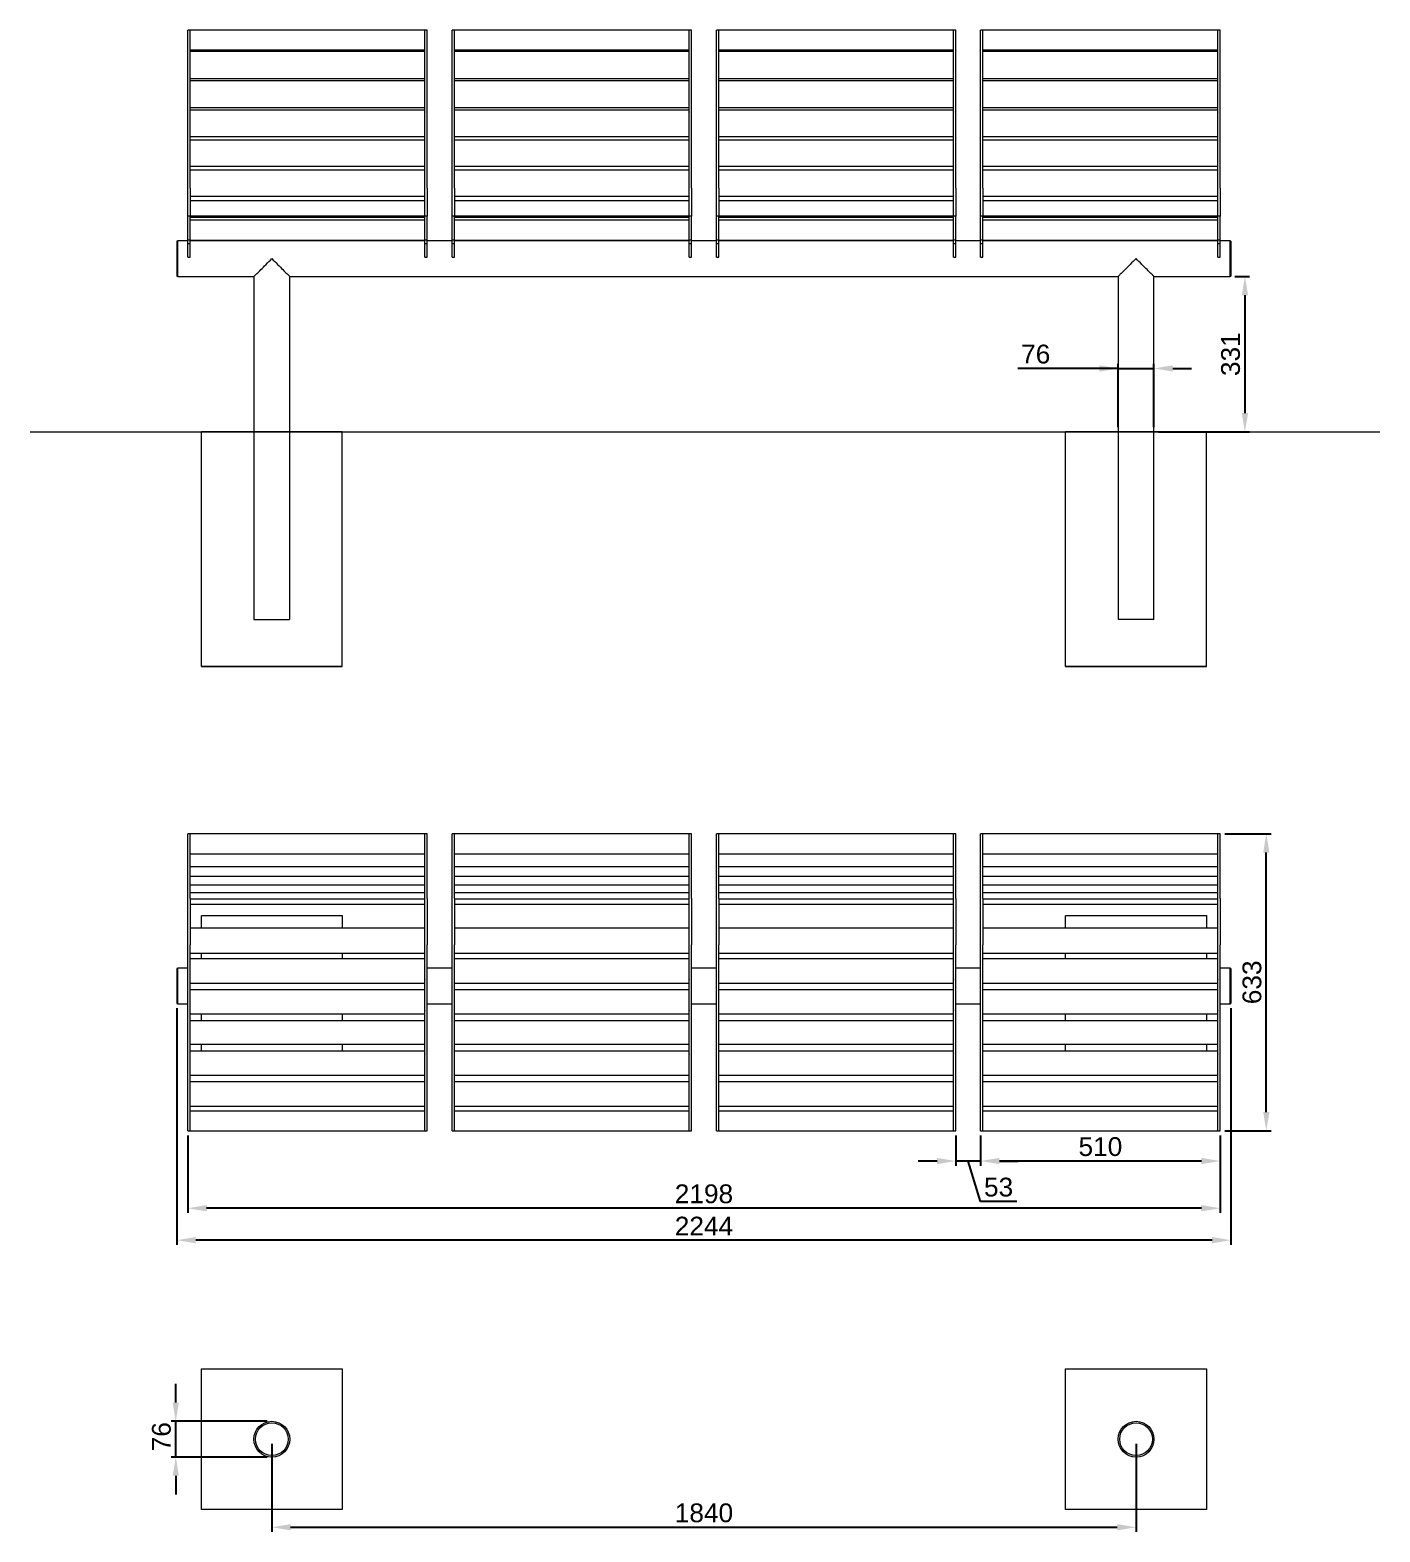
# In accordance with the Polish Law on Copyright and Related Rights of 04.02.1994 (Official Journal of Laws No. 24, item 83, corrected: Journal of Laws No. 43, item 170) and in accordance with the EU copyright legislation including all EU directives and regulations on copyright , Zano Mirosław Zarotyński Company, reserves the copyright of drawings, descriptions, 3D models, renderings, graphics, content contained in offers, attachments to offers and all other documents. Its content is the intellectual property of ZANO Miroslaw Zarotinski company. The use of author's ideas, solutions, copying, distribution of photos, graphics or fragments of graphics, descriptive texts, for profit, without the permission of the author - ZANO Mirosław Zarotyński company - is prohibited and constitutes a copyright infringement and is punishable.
# Model space of a CAD drawing. Header units: millimetres. Extents: x -366 to 4081, y 837 to 4036.
# Drawn here: x -366 to 2508, y 837 to 4036 of the extents above; entities that cross this region are included whole.
import ezdxf

# ---------------------------------------------------------------- set-up
doc = ezdxf.new("R2010")
doc.units = ezdxf.units.MM
doc.linetypes.add('HIDDEN', pattern=[1.905, 1.27, -0.635])
for name, color, linetype, lineweight in [('ZANO_R', 7, 'Continuous', 0), ('ZANO_R_przerywana', 7, 'HIDDEN', 0), ('ZANO_W', 1, 'Continuous', 0)]:
    doc.layers.add(name, color=color, linetype=linetype, lineweight=lineweight)
doc.styles.add('Arial', font='arial.ttf')
doc.styles.get("Standard").update_dxf_attribs({"font": 'ARIALUNI.TTF'})
doc.dimstyles.new('pl i ang', dxfattribs={"dimtxt": 50, "dimasz": 50, "dimexe": 1.25, "dimexo": 0.625, "dimgap": 10, "dimtad": 1, "dimtoh": 1, "dimtxsty": 'Standard', "dimcen": 2.5, "dimclrd": 1, "dimclre": 1, "dimclrt": 1, "dimadec": 0, "dimazin": 0, "dimtfac": 1, "dimtmove": 0, "dimatfit": 3, "dimfxl": 1, "dimarcsym": 1})

# ---------------------------------------------------------------- blocks, each defined once
blk = doc.blocks.new('*D421')
at = {"layer": 'ZANO_W', "color": 1, "lineweight": -2}
for p, q in [((2177.7, 2323.7), (2275.9, 2323.7)), ((2265.9, 1730.8), (2265.9, 2283.7)), ((2177.7, 1690.8), (2275.9, 1690.8))]:
    blk.add_line(p, q, dxfattribs=at)
at = {"layer": 'ZANO_W', "color": 1}
for points in [[(2272.6, 2283.7), (2259.3, 2283.7), (2265.9, 2323.7)], [(2259.3, 1730.8), (2272.6, 1730.8), (2265.9, 1690.8)]]:
    blk.add_solid(points, dxfattribs=at)
at = {"layer": 'ZANO_W', "color": 1, "insert": (2235.5, 2007.3), "char_height": 40, "attachment_point": 5, "rotation": 90, "style": 'Arial'}
blk.add_mtext('633', dxfattribs=at)
blk = doc.blocks.new('*D425')
at = {"layer": 'ZANO_W', "color": 1, "lineweight": -2}
for p, q in [((1657.7, 1680.8), (1657.7, 1616.7)), ((2167.7, 1680.8), (2167.7, 1616.7)), ((2127.7, 1626.7), (1697.7, 1626.7))]:
    blk.add_line(p, q, dxfattribs=at)
at = {"layer": 'ZANO_W', "color": 1}
for points in [[(1697.7, 1633.4), (1697.7, 1620.1), (1657.7, 1626.7)], [(2127.7, 1620.1), (2127.7, 1633.4), (2167.7, 1626.7)]]:
    blk.add_solid(points, dxfattribs=at)
at = {"layer": 'ZANO_W', "color": 1, "insert": (1912.7, 1657.2), "char_height": 40, "attachment_point": 5, "style": 'Arial'}
blk.add_mtext('510', dxfattribs=at)
blk = doc.blocks.new('*D426')
at = {"layer": 'ZANO_W', "color": 1, "lineweight": -2}
for p, q in [((1605, 1680.8), (1605, 1616.7)), ((1657.7, 1680.8), (1657.7, 1616.7)), ((1565, 1626.7), (1525, 1626.7)), ((1657.7, 1626.7), (1605, 1626.7)), ((1657.2, 1540.4), (1631.3, 1626.7)), ((1697.7, 1626.7), (1737.7, 1626.7)), ((1734.5, 1540.4), (1657.2, 1540.4))]:
    blk.add_line(p, q, dxfattribs=at)
at = {"layer": 'ZANO_W', "color": 1}
for points in [[(1565, 1620.1), (1565, 1633.4), (1605, 1626.7)], [(1697.7, 1633.4), (1697.7, 1620.1), (1657.7, 1626.7)]]:
    blk.add_solid(points, dxfattribs=at)
at = {"layer": 'ZANO_W', "color": 1, "insert": (1695.9, 1570.9), "char_height": 40, "attachment_point": 5, "style": 'Arial'}
blk.add_mtext('53', dxfattribs=at)
blk = doc.blocks.new('*D427')
at = {"layer": 'ZANO_W', "color": 1, "lineweight": -2}
for p, q in [((-30.4, 1680.8), (-30.4, 1516.2)), ((2167.7, 1680.8), (2167.7, 1516.2)), ((2127.7, 1526.2), (9.6, 1526.2))]:
    blk.add_line(p, q, dxfattribs=at)
at = {"layer": 'ZANO_W', "color": 1}
for points in [[(9.6, 1532.9), (9.6, 1519.5), (-30.4, 1526.2)], [(2127.7, 1519.5), (2127.7, 1532.9), (2167.7, 1526.2)]]:
    blk.add_solid(points, dxfattribs=at)
at = {"layer": 'ZANO_W', "color": 1, "insert": (1068.6, 1556.6), "char_height": 40, "attachment_point": 5, "style": 'Arial'}
blk.add_mtext('2198', dxfattribs=at)
blk = doc.blocks.new('*D428')
at = {"layer": 'ZANO_W', "color": 1, "lineweight": -2}
for p, q in [((-53.4, 1952.1), (-53.4, 1448.1)), ((2190.6, 1952.1), (2190.6, 1448.1)), ((2150.6, 1458.1), (-13.4, 1458.1))]:
    blk.add_line(p, q, dxfattribs=at)
at = {"layer": 'ZANO_W', "color": 1}
for points in [[(-13.4, 1464.7), (-13.4, 1451.4), (-53.4, 1458.1)], [(2150.6, 1451.4), (2150.6, 1464.7), (2190.6, 1458.1)]]:
    blk.add_solid(points, dxfattribs=at)
at = {"layer": 'ZANO_W', "color": 1, "insert": (1068.6, 1488.1), "char_height": 40, "attachment_point": 5, "style": 'Arial'}
blk.add_mtext('2244', dxfattribs=at)
blk = doc.blocks.new('*D429')
at = {"layer": 'ZANO_W', "color": 1, "lineweight": -2}
for p, q in [((-55.9, 1112.3), (-55.9, 1152.3)), ((138.6, 1072.3), (-65.9, 1072.3)), ((-55.9, 996.2), (-55.9, 1072.3)), ((138.6, 996.2), (-65.9, 996.2)), ((-55.9, 956.2), (-55.9, 916.2))]:
    blk.add_line(p, q, dxfattribs=at)
at = {"layer": 'ZANO_W', "color": 1}
for points in [[(-62.6, 1112.3), (-49.3, 1112.3), (-55.9, 1072.3)], [(-49.3, 956.2), (-62.6, 956.2), (-55.9, 996.2)]]:
    blk.add_solid(points, dxfattribs=at)
at = {"layer": 'ZANO_W', "color": 1, "insert": (-86.4, 1039.5), "char_height": 40, "attachment_point": 5, "rotation": 90, "style": 'Arial'}
blk.add_mtext('76', dxfattribs=at)
blk = doc.blocks.new('*D430')
at = {"layer": 'ZANO_W', "color": 1, "lineweight": -2}
for p, q in [((148.6, 1024.2), (148.6, 836.6)), ((1988.6, 1024.2), (1988.6, 836.6)), ((188.6, 846.6), (1948.6, 846.6))]:
    blk.add_line(p, q, dxfattribs=at)
at = {"layer": 'ZANO_W', "color": 1}
for points in [[(188.6, 853.3), (188.6, 840), (148.6, 846.6)], [(1948.6, 840), (1948.6, 853.3), (1988.6, 846.6)]]:
    blk.add_solid(points, dxfattribs=at)
at = {"layer": 'ZANO_W', "color": 1, "insert": (1068.6, 877.1), "char_height": 40, "attachment_point": 5, "style": 'Arial'}
blk.add_mtext('1840', dxfattribs=at)
blk = doc.blocks.new('*D431')
at = {"layer": 'ZANO_W', "color": 1, "lineweight": -2}
for p, q in [((2198.6, 3510.8), (2230.4, 3510.8)), ((2220.4, 3470.8), (2220.4, 3219.9)), ((2036.6, 3179.9), (2230.4, 3179.9))]:
    blk.add_line(p, q, dxfattribs=at)
at = {"layer": 'ZANO_W', "color": 1}
for points in [[(2227.1, 3470.8), (2213.7, 3470.8), (2220.4, 3510.8)], [(2213.7, 3219.9), (2227.1, 3219.9), (2220.4, 3179.9)]]:
    blk.add_solid(points, dxfattribs=at)
at = {"layer": 'ZANO_W', "color": 1, "insert": (2190, 3345.3), "char_height": 40, "attachment_point": 5, "rotation": 90, "style": 'Arial'}
blk.add_mtext('331', dxfattribs=at)
blk = doc.blocks.new('*D432')
at = {"layer": 'ZANO_W', "color": 1, "lineweight": -2}
for p, q in [((1950.5, 3314.9), (1736.6, 3314.9)), ((1950.5, 3189.9), (1950.5, 3324.9)), ((1950.5, 3314.9), (2026.6, 3314.9)), ((2026.6, 3189.9), (2026.6, 3324.9)), ((2066.6, 3314.9), (2106.6, 3314.9))]:
    blk.add_line(p, q, dxfattribs=at)
at = {"layer": 'ZANO_W', "color": 1}
for points in [[(1910.5, 3308.2), (1910.5, 3321.5), (1950.5, 3314.9)], [(2066.6, 3321.5), (2066.6, 3308.2), (2026.6, 3314.9)]]:
    blk.add_solid(points, dxfattribs=at)
at = {"layer": 'ZANO_W', "color": 1, "insert": (1775, 3345.3), "char_height": 40, "attachment_point": 5, "style": 'Arial'}
blk.add_mtext('76', dxfattribs=at)

msp = doc.modelspace()

# ---------------------------------------------------------------- linework, layer by layer
at = {"layer": 'ZANO_R'}
for p, q in [((-25.4, 4035.7), (-30.4, 4035.7)), ((-30.4, 4022.4), (-30.4, 4035.7)), ((-25.4, 4022.4), (-25.4, 4035.7)), ((474.6, 4035.6), (-25.4, 4035.6)), ((479.6, 4035.7), (474.6, 4035.7)), ((474.6, 4022.4), (474.6, 4035.7)), ((479.6, 4022.4), (479.6, 4035.7)), ((537.3, 4035.7), (532.3, 4035.7)), ((532.3, 4022.4), (532.3, 4035.7)), ((537.3, 4022.4), (537.3, 4035.7)), ((1037.3, 4035.6), (537.3, 4035.6)), ((1042.3, 4035.7), (1037.3, 4035.7)), ((1037.3, 4022.4), (1037.3, 4035.7)), ((1042.3, 4022.4), (1042.3, 4035.7)), ((1100, 4035.7), (1095, 4035.7)), ((1095, 4022.4), (1095, 4035.7)), ((1100, 4022.4), (1100, 4035.7)), ((1600, 4035.6), (1100, 4035.6)), ((1605, 4035.7), (1600, 4035.7)), ((1600, 4022.4), (1600, 4035.7)), ((1605, 4022.4), (1605, 4035.7)), ((1662.7, 4035.7), (1657.7, 4035.7)), ((1657.7, 4022.4), (1657.7, 4035.7)), ((1662.7, 4022.4), (1662.7, 4035.7)), ((2162.7, 4035.6), (1662.7, 4035.6)), ((2167.7, 4035.7), (2162.7, 4035.7)), ((2162.7, 4022.4), (2162.7, 4035.7)), ((2167.7, 4022.4), (2167.7, 4035.7)), ((-30.4, 3699.1), (-30.4, 4022.4)), ((-25.4, 3699.1), (-25.4, 4022.4)), ((474.6, 3699.1), (474.6, 4022.4)), ((479.6, 3699.1), (479.6, 4022.4)), ((532.3, 3699.1), (532.3, 4022.4)), ((537.3, 3699.1), (537.3, 4022.4)), ((1037.3, 3699.1), (1037.3, 4022.4)), ((1042.3, 3699.1), (1042.3, 4022.4)), ((1095, 3699.1), (1095, 4022.4)), ((1100, 3699.1), (1100, 4022.4)), ((1600, 3699.1), (1600, 4022.4)), ((1605, 3699.1), (1605, 4022.4)), ((1657.7, 3699.1), (1657.7, 4022.4)), ((1662.7, 3699.1), (1662.7, 4022.4)), ((2162.7, 3699.1), (2162.7, 4022.4)), ((2167.7, 3699.1), (2167.7, 4022.4)), ((-25.4, 3993.2), (474.6, 3993.2)), ((474.6, 3989.7), (-25.4, 3989.7)), ((-25.4, 3986.4), (-25.4, 3986.5)), ((474.6, 3986.5), (474.6, 3986.4)), ((537.3, 3993.2), (1037.3, 3993.2)), ((1037.3, 3989.7), (537.3, 3989.7)), ((537.3, 3986.4), (537.3, 3986.5)), ((1037.3, 3986.5), (1037.3, 3986.4)), ((1100, 3993.2), (1600, 3993.2)), ((1600, 3989.7), (1100, 3989.7)), ((1100, 3986.4), (1100, 3986.5)), ((1600, 3986.5), (1600, 3986.4)), ((1662.7, 3993.2), (2162.7, 3993.2)), ((2162.7, 3989.7), (1662.7, 3989.7)), ((1662.7, 3986.4), (1662.7, 3986.5)), ((2162.7, 3986.5), (2162.7, 3986.4)), ((-25.4, 3948.8), (-25.4, 3948.9)), ((474.6, 3948.9), (474.6, 3948.8)), ((537.3, 3948.8), (537.3, 3948.9)), ((1037.3, 3948.9), (1037.3, 3948.8)), ((1100, 3948.8), (1100, 3948.9)), ((1600, 3948.9), (1600, 3948.8)), ((1662.7, 3948.8), (1662.7, 3948.9)), ((2162.7, 3948.9), (2162.7, 3948.8)), ((-25.4, 3932.5), (474.6, 3932.5)), ((474.6, 3927.6), (-25.4, 3927.6)), ((-25.4, 3924.2), (-25.4, 3924.3)), ((474.6, 3924.3), (474.6, 3924.2)), ((537.3, 3932.5), (1037.3, 3932.5)), ((1037.3, 3927.6), (537.3, 3927.6)), ((537.3, 3924.2), (537.3, 3924.3)), ((1037.3, 3924.3), (1037.3, 3924.2)), ((1100, 3932.5), (1600, 3932.5)), ((1600, 3927.6), (1100, 3927.6)), ((1100, 3924.2), (1100, 3924.3)), ((1600, 3924.3), (1600, 3924.2)), ((1662.7, 3932.5), (2162.7, 3932.5)), ((2162.7, 3927.6), (1662.7, 3927.6)), ((1662.7, 3924.2), (1662.7, 3924.3)), ((2162.7, 3924.3), (2162.7, 3924.2)), ((-25.4, 3886), (-25.4, 3886.2)), ((-25.4, 3870.9), (474.6, 3870.9)), ((474.6, 3886.2), (474.6, 3886)), ((537.3, 3886), (537.3, 3886.2)), ((537.3, 3870.9), (1037.3, 3870.9)), ((1037.3, 3886.2), (1037.3, 3886)), ((1100, 3886), (1100, 3886.2)), ((1100, 3870.9), (1600, 3870.9)), ((1600, 3886.2), (1600, 3886)), ((1662.7, 3886), (1662.7, 3886.2)), ((1662.7, 3870.9), (2162.7, 3870.9)), ((2162.7, 3886.2), (2162.7, 3886)), ((474.6, 3864.7), (-25.4, 3864.7)), ((-25.4, 3861.1), (-25.4, 3861.2)), ((474.6, 3861.2), (474.6, 3861.1)), ((1037.3, 3864.7), (537.3, 3864.7)), ((537.3, 3861.1), (537.3, 3861.2)), ((1037.3, 3861.2), (1037.3, 3861.1)), ((1600, 3864.7), (1100, 3864.7)), ((1100, 3861.1), (1100, 3861.2)), ((1600, 3861.2), (1600, 3861.1)), ((2162.7, 3864.7), (1662.7, 3864.7)), ((1662.7, 3861.1), (1662.7, 3861.2)), ((2162.7, 3861.2), (2162.7, 3861.1)), ((-25.4, 3822.5), (-25.4, 3822.6)), ((-25.4, 3808.6), (474.6, 3808.6)), ((474.6, 3822.6), (474.6, 3822.5)), ((537.3, 3822.5), (537.3, 3822.6)), ((537.3, 3808.6), (1037.3, 3808.6)), ((1037.3, 3822.6), (1037.3, 3822.5)), ((1100, 3822.5), (1100, 3822.6)), ((1100, 3808.6), (1600, 3808.6)), ((1600, 3822.6), (1600, 3822.5)), ((1662.7, 3822.5), (1662.7, 3822.6)), ((1662.7, 3808.6), (2162.7, 3808.6)), ((2162.7, 3822.6), (2162.7, 3822.5)), ((474.6, 3801.1), (-25.4, 3801.1)), ((-25.4, 3797.3), (-25.4, 3797.4)), ((474.6, 3797.4), (474.6, 3797.3)), ((1037.3, 3801.1), (537.3, 3801.1)), ((537.3, 3797.3), (537.3, 3797.4)), ((1037.3, 3797.4), (1037.3, 3797.3)), ((1600, 3801.1), (1100, 3801.1)), ((1100, 3797.3), (1100, 3797.4)), ((1600, 3797.4), (1600, 3797.3)), ((2162.7, 3801.1), (1662.7, 3801.1)), ((1662.7, 3797.3), (1662.7, 3797.4)), ((2162.7, 3797.4), (2162.7, 3797.3)), ((-25.4, 3758.3), (-25.4, 3758.5)), ((-25.4, 3745.6), (474.6, 3745.6)), ((474.6, 3758.5), (474.6, 3758.3)), ((537.3, 3758.3), (537.3, 3758.5)), ((537.3, 3745.6), (1037.3, 3745.6)), ((1037.3, 3758.5), (1037.3, 3758.3)), ((1100, 3758.3), (1100, 3758.5)), ((1100, 3745.6), (1600, 3745.6)), ((1600, 3758.5), (1600, 3758.3)), ((1662.7, 3758.3), (1662.7, 3758.5)), ((1662.7, 3745.6), (2162.7, 3745.6)), ((2162.7, 3758.5), (2162.7, 3758.3)), ((474.6, 3736.9), (-25.4, 3736.9)), ((-25.4, 3732.9), (-25.4, 3733)), ((474.6, 3733), (474.6, 3732.9)), ((1037.3, 3736.9), (537.3, 3736.9)), ((537.3, 3732.9), (537.3, 3733)), ((1037.3, 3733), (1037.3, 3732.9)), ((1600, 3736.9), (1100, 3736.9)), ((1100, 3732.9), (1100, 3733)), ((1600, 3733), (1600, 3732.9)), ((2162.7, 3736.9), (1662.7, 3736.9)), ((1662.7, 3732.9), (1662.7, 3733)), ((2162.7, 3733), (2162.7, 3732.9)), ((-30.4, 3639.1), (-30.4, 3699.1)), ((-25.4, 3699.1), (-25.4, 3639.1)), ((-25.4, 3682.1), (474.6, 3682.1)), ((474.6, 3639.1), (474.6, 3699.1)), ((479.6, 3699.1), (479.6, 3639.1)), ((532.3, 3639.1), (532.3, 3699.1)), ((537.3, 3699.1), (537.3, 3639.1)), ((537.3, 3682.1), (1037.3, 3682.1)), ((1037.3, 3639.1), (1037.3, 3699.1)), ((1042.3, 3699.1), (1042.3, 3639.1)), ((1095, 3639.1), (1095, 3699.1)), ((1100, 3699.1), (1100, 3639.1)), ((1100, 3682.1), (1600, 3682.1)), ((1600, 3639.1), (1600, 3699.1)), ((1605, 3699.1), (1605, 3639.1)), ((1657.7, 3639.1), (1657.7, 3699.1)), ((1662.7, 3699.1), (1662.7, 3639.1)), ((1662.7, 3682.1), (2162.7, 3682.1)), ((2162.7, 3639.1), (2162.7, 3699.1)), ((2167.7, 3699.1), (2167.7, 3639.1)), ((474.6, 3672.1), (-25.4, 3672.1)), ((1037.3, 3672.1), (537.3, 3672.1)), ((1600, 3672.1), (1100, 3672.1)), ((2162.7, 3672.1), (1662.7, 3672.1)), ((-25.4, 3639.1), (-30.4, 3639.1)), ((-30.4, 3630.4), (-30.4, 3639.1)), ((-30.4, 3588.6), (-30.4, 3630.4)), ((-25.4, 3639.1), (474.6, 3639.1)), ((-25.4, 3639.1), (-25.4, 3639.1)), ((-25.4, 3630.4), (-25.4, 3639.1)), ((474.6, 3638.9), (-25.4, 3638.9)), ((-25.4, 3638.9), (-25.4, 3638.9)), ((-25.4, 3637.7), (-25.4, 3637.7)), ((474.6, 3636.5), (-25.4, 3636.5)), ((-25.4, 3636.5), (-25.4, 3636.5)), ((-25.4, 3633.9), (-25.4, 3633.9)), ((474.6, 3630.5), (-25.4, 3630.5)), ((-25.4, 3604.7), (-25.4, 3630.4)), ((-25.4, 3588.6), (-25.4, 3630.4)), ((479.6, 3639.1), (474.6, 3639.1)), ((474.6, 3639.1), (474.6, 3639.1)), ((474.6, 3630.4), (474.6, 3639.1)), ((474.6, 3638.9), (474.6, 3638.9)), ((474.6, 3637.7), (474.6, 3637.7)), ((474.6, 3636.5), (474.6, 3636.5)), ((474.6, 3633.9), (474.6, 3633.9)), ((474.6, 3604.7), (474.6, 3630.4)), ((474.6, 3588.6), (474.6, 3630.4)), ((479.6, 3630.4), (479.6, 3639.1)), ((479.6, 3588.6), (479.6, 3630.4)), ((537.3, 3639.1), (532.3, 3639.1)), ((532.3, 3630.4), (532.3, 3639.1)), ((532.3, 3588.6), (532.3, 3630.4)), ((537.3, 3639.1), (1037.3, 3639.1)), ((537.3, 3639.1), (537.3, 3639.1)), ((537.3, 3630.4), (537.3, 3639.1)), ((1037.3, 3638.9), (537.3, 3638.9)), ((537.3, 3638.9), (537.3, 3638.9)), ((537.3, 3637.7), (537.3, 3637.7)), ((1037.3, 3636.5), (537.3, 3636.5)), ((537.3, 3636.5), (537.3, 3636.5)), ((537.3, 3633.9), (537.3, 3633.9)), ((1037.3, 3630.5), (537.3, 3630.5)), ((537.3, 3604.7), (537.3, 3630.4)), ((537.3, 3588.6), (537.3, 3630.4)), ((1042.3, 3639.1), (1037.3, 3639.1)), ((1037.3, 3639.1), (1037.3, 3639.1)), ((1037.3, 3630.4), (1037.3, 3639.1)), ((1037.3, 3638.9), (1037.3, 3638.9)), ((1037.3, 3637.7), (1037.3, 3637.7)), ((1037.3, 3636.5), (1037.3, 3636.5)), ((1037.3, 3633.9), (1037.3, 3633.9)), ((1037.3, 3604.7), (1037.3, 3630.4)), ((1037.3, 3588.6), (1037.3, 3630.4)), ((1042.3, 3630.4), (1042.3, 3639.1)), ((1042.3, 3588.6), (1042.3, 3630.4)), ((1100, 3639.1), (1095, 3639.1)), ((1095, 3630.4), (1095, 3639.1)), ((1095, 3588.6), (1095, 3630.4)), ((1100, 3639.1), (1600, 3639.1)), ((1100, 3639.1), (1100, 3639.1)), ((1100, 3630.4), (1100, 3639.1)), ((1600, 3638.9), (1100, 3638.9)), ((1100, 3638.9), (1100, 3638.9)), ((1100, 3637.7), (1100, 3637.7)), ((1600, 3636.5), (1100, 3636.5)), ((1100, 3636.5), (1100, 3636.5)), ((1100, 3633.9), (1100, 3633.9)), ((1600, 3630.5), (1100, 3630.5)), ((1100, 3604.7), (1100, 3630.4)), ((1100, 3588.6), (1100, 3630.4)), ((1605, 3639.1), (1600, 3639.1)), ((1600, 3639.1), (1600, 3639.1)), ((1600, 3630.4), (1600, 3639.1)), ((1600, 3638.9), (1600, 3638.9)), ((1600, 3637.7), (1600, 3637.7)), ((1600, 3636.5), (1600, 3636.5)), ((1600, 3633.9), (1600, 3633.9)), ((1600, 3604.7), (1600, 3630.4)), ((1600, 3588.6), (1600, 3630.4)), ((1605, 3630.4), (1605, 3639.1)), ((1605, 3588.6), (1605, 3630.4)), ((1662.7, 3639.1), (1657.7, 3639.1)), ((1657.7, 3630.4), (1657.7, 3639.1)), ((1657.7, 3588.6), (1657.7, 3630.4)), ((1662.7, 3639.1), (2162.7, 3639.1)), ((1662.7, 3639.1), (1662.7, 3639.1)), ((1662.7, 3630.4), (1662.7, 3639.1)), ((2162.7, 3638.9), (1662.7, 3638.9)), ((1662.7, 3638.9), (1662.7, 3638.9)), ((1662.7, 3637.7), (1662.7, 3637.7)), ((2162.7, 3636.5), (1662.7, 3636.5)), ((1662.7, 3636.5), (1662.7, 3636.5)), ((1662.7, 3633.9), (1662.7, 3633.9)), ((2162.7, 3630.5), (1662.7, 3630.5)), ((1662.7, 3604.7), (1662.7, 3630.4)), ((1662.7, 3588.6), (1662.7, 3630.4)), ((2167.7, 3639.1), (2162.7, 3639.1)), ((2162.7, 3639.1), (2162.7, 3639.1)), ((2162.7, 3636.5), (2162.7, 3639.1)), ((2162.7, 3638.9), (2162.7, 3638.9)), ((2162.7, 3637.7), (2162.7, 3637.7)), ((2162.7, 3636.5), (2162.7, 3636.5)), ((2162.7, 3630.4), (2162.7, 3636.5)), ((2162.7, 3633.9), (2162.7, 3633.9)), ((2162.7, 3604.7), (2162.7, 3630.4)), ((2162.7, 3588.6), (2162.7, 3630.4)), ((2167.7, 3630.4), (2167.7, 3639.1)), ((2167.7, 3588.6), (2167.7, 3630.4)), ((-51.4, 3586.1), (-53.4, 3586.1)), ((-53.4, 3586.1), (-53.4, 3511.6)), ((-30.4, 3586.9), (-51.4, 3586.9)), ((-51.4, 3510.8), (-51.4, 3586.9)), ((-30.4, 3588.6), (-25.4, 3588.6)), ((-30.4, 3580.8), (-30.4, 3588.6)), ((-25.4, 3588.1), (-25.4, 3604.7)), ((-25.4, 3588.1), (474.6, 3588.1)), ((-25.4, 3580.8), (-25.4, 3588.1)), ((474.6, 3586.9), (-25.4, 3586.9)), ((474.6, 3588.1), (474.6, 3604.7)), ((474.6, 3588.6), (479.6, 3588.6)), ((474.6, 3580.8), (474.6, 3588.1)), ((479.6, 3580.8), (479.6, 3588.6)), ((532.3, 3586.9), (479.6, 3586.9)), ((532.3, 3588.6), (537.3, 3588.6)), ((532.3, 3580.8), (532.3, 3588.6)), ((537.3, 3588.1), (537.3, 3604.7)), ((537.3, 3588.1), (1037.3, 3588.1)), ((537.3, 3580.8), (537.3, 3588.1)), ((1037.3, 3586.9), (537.3, 3586.9)), ((1037.3, 3588.1), (1037.3, 3604.7)), ((1037.3, 3588.6), (1042.3, 3588.6)), ((1037.3, 3580.8), (1037.3, 3588.1)), ((1042.3, 3580.8), (1042.3, 3588.6)), ((1095, 3586.9), (1042.3, 3586.9)), ((1095, 3588.6), (1100, 3588.6)), ((1095, 3580.8), (1095, 3588.6)), ((1100, 3588.1), (1100, 3604.7)), ((1100, 3588.1), (1600, 3588.1)), ((1100, 3580.8), (1100, 3588.1)), ((1600, 3586.9), (1100, 3586.9)), ((1600, 3588.1), (1600, 3604.7)), ((1600, 3588.6), (1605, 3588.6)), ((1600, 3580.8), (1600, 3588.1)), ((1605, 3580.8), (1605, 3588.6)), ((1657.7, 3586.9), (1605, 3586.9)), ((1657.7, 3588.6), (1662.7, 3588.6)), ((1657.7, 3580.8), (1657.7, 3588.6)), ((1662.7, 3588.1), (1662.7, 3604.7)), ((1662.7, 3588.1), (2162.7, 3588.1)), ((1662.7, 3580.8), (1662.7, 3588.1)), ((2162.7, 3586.9), (1662.7, 3586.9)), ((2162.7, 3588.1), (2162.7, 3604.7)), ((2162.7, 3588.6), (2167.7, 3588.6)), ((2162.7, 3580.8), (2162.7, 3588.1)), ((2167.7, 3580.8), (2167.7, 3588.6)), ((2188.6, 3586.9), (2167.7, 3586.9)), ((2188.6, 3510.8), (2188.6, 3586.9)), ((2190.6, 3586.1), (2188.6, 3586.1)), ((2190.6, 3586.1), (2190.6, 3511.6)), ((-30.4, 3580.8), (-25.4, 3580.8)), ((-30.4, 3551.6), (-30.4, 3580.8)), ((-30.4, 3551.6), (-25.4, 3551.6)), ((-25.4, 3551.6), (-25.4, 3580.8)), ((474.6, 3580.8), (479.6, 3580.8)), ((474.6, 3551.9), (474.6, 3580.8)), ((474.6, 3551.9), (476.6, 3551.6)), ((476.6, 3551.6), (479.6, 3551.6)), ((479.6, 3551.6), (479.6, 3580.8)), ((532.3, 3580.8), (537.3, 3580.8)), ((532.3, 3551.6), (532.3, 3580.8)), ((532.3, 3551.6), (537.3, 3551.6)), ((537.3, 3551.6), (537.3, 3580.8)), ((1037.3, 3580.8), (1042.3, 3580.8)), ((1037.3, 3551.9), (1037.3, 3580.8)), ((1037.3, 3551.9), (1039.3, 3551.6)), ((1039.3, 3551.6), (1042.3, 3551.6)), ((1042.3, 3551.6), (1042.3, 3580.8)), ((1095, 3580.8), (1100, 3580.8)), ((1095, 3551.6), (1095, 3580.8)), ((1095, 3551.6), (1100, 3551.6)), ((1100, 3551.6), (1100, 3580.8)), ((1600, 3580.8), (1605, 3580.8)), ((1600, 3551.9), (1600, 3580.8)), ((1600, 3551.9), (1602, 3551.6)), ((1602, 3551.6), (1605, 3551.6)), ((1605, 3551.6), (1605, 3580.8)), ((1657.7, 3580.8), (1662.7, 3580.8)), ((1657.7, 3551.6), (1657.7, 3580.8)), ((1657.7, 3551.6), (1662.7, 3551.6)), ((1662.7, 3551.6), (1662.7, 3580.8)), ((2162.7, 3580.8), (2167.7, 3580.8)), ((2162.7, 3551.9), (2162.7, 3580.8)), ((2162.7, 3551.9), (2164.7, 3551.6)), ((2164.7, 3551.6), (2167.7, 3551.6)), ((2167.7, 3551.6), (2167.7, 3580.8)), ((-53.4, 3511.6), (-51.4, 3511.6)), ((-51.4, 3510.8), (110.5, 3510.8)), ((110.5, 3510.8), (110.5, 3179.9)), ((186.6, 3179.9), (186.6, 3510.8)), ((186.6, 3510.8), (1950.5, 3510.8)), ((1950.5, 3510.8), (1950.5, 3179.9)), ((2026.6, 3179.9), (2026.6, 3510.8)), ((2026.6, 3510.8), (2188.6, 3510.8)), ((2188.6, 3511.6), (2190.6, 3511.6)), ((-366.2, 3179.9), (2507.9, 3179.9)), ((298.6, 3179.9), (-1.4, 3179.9)), ((-1.4, 3179.9), (298.6, 3179.9)), ((186.6, 3179.9), (110.6, 3179.9)), ((2138.6, 3179.9), (1838.6, 3179.9)), ((1838.6, 3179.9), (2138.6, 3179.9)), ((2026.6, 3179.9), (1950.5, 3179.9)), ((-25.4, 2323.7), (-30.4, 2323.7)), ((-30.4, 2282.6), (-30.4, 2323.7)), ((-25.4, 2282.6), (-25.4, 2323.7)), ((474.6, 2323.6), (-25.4, 2323.6)), ((479.6, 2323.7), (474.6, 2323.7)), ((474.6, 2282.6), (474.6, 2323.7)), ((479.6, 2282.6), (479.6, 2323.7)), ((537.3, 2323.7), (532.3, 2323.7)), ((532.3, 2282.6), (532.3, 2323.7)), ((537.3, 2282.6), (537.3, 2323.7)), ((1037.3, 2323.6), (537.3, 2323.6)), ((1042.3, 2323.7), (1037.3, 2323.7)), ((1037.3, 2282.6), (1037.3, 2323.7)), ((1042.3, 2282.6), (1042.3, 2323.7)), ((1100, 2323.7), (1095, 2323.7)), ((1095, 2282.6), (1095, 2323.7)), ((1100, 2282.6), (1100, 2323.7)), ((1600, 2323.6), (1100, 2323.6)), ((1605, 2323.7), (1600, 2323.7)), ((1600, 2282.6), (1600, 2323.7)), ((1605, 2282.6), (1605, 2323.7)), ((1662.7, 2323.7), (1657.7, 2323.7)), ((1657.7, 2282.6), (1657.7, 2323.7)), ((1662.7, 2282.6), (1662.7, 2323.7)), ((2162.7, 2323.6), (1662.7, 2323.6)), ((2167.7, 2323.7), (2162.7, 2323.7)), ((2162.7, 2282.6), (2162.7, 2323.7)), ((2167.7, 2282.6), (2167.7, 2323.7)), ((-30.4, 2186.1), (-30.4, 2282.6)), ((-25.4, 2186.1), (-25.4, 2282.6)), ((-25.4, 2281.2), (474.6, 2281.2)), ((474.6, 2186.1), (474.6, 2282.6)), ((479.6, 2186.1), (479.6, 2282.6)), ((532.3, 2186.1), (532.3, 2282.6)), ((537.3, 2186.1), (537.3, 2282.6)), ((537.3, 2281.2), (1037.3, 2281.2)), ((1037.3, 2186.1), (1037.3, 2282.6)), ((1042.3, 2186.1), (1042.3, 2282.6)), ((1095, 2186.1), (1095, 2282.6)), ((1100, 2186.1), (1100, 2282.6)), ((1100, 2281.2), (1600, 2281.2)), ((1600, 2186.1), (1600, 2282.6)), ((1605, 2186.1), (1605, 2282.6)), ((1657.7, 2186.1), (1657.7, 2282.6)), ((1662.7, 2186.1), (1662.7, 2282.6)), ((1662.7, 2281.2), (2162.7, 2281.2)), ((2162.7, 2186.1), (2162.7, 2282.6)), ((2167.7, 2186.1), (2167.7, 2282.6)), ((-25.4, 2268.4), (-25.4, 2268.4)), ((-25.4, 2254.5), (-25.4, 2254.5)), ((-25.4, 2254.2), (474.6, 2254.2)), ((-25.4, 2245.9), (-25.4, 2246)), ((474.6, 2268.4), (474.6, 2268.4)), ((474.6, 2254.5), (474.6, 2254.5)), ((474.6, 2246), (474.6, 2245.9)), ((537.3, 2268.4), (537.3, 2268.4)), ((537.3, 2254.5), (537.3, 2254.5)), ((537.3, 2254.2), (1037.3, 2254.2)), ((537.3, 2245.9), (537.3, 2246)), ((1037.3, 2268.4), (1037.3, 2268.4)), ((1037.3, 2254.5), (1037.3, 2254.5)), ((1037.3, 2246), (1037.3, 2245.9)), ((1100, 2268.4), (1100, 2268.4)), ((1100, 2254.5), (1100, 2254.5)), ((1100, 2254.2), (1600, 2254.2)), ((1100, 2245.9), (1100, 2246)), ((1600, 2268.4), (1600, 2268.4)), ((1600, 2254.5), (1600, 2254.5)), ((1600, 2246), (1600, 2245.9)), ((1662.7, 2268.4), (1662.7, 2268.4)), ((1662.7, 2254.5), (1662.7, 2254.5)), ((1662.7, 2254.2), (2162.7, 2254.2)), ((1662.7, 2245.9), (1662.7, 2246)), ((2162.7, 2268.4), (2162.7, 2268.4)), ((2162.7, 2254.5), (2162.7, 2254.5)), ((2162.7, 2246), (2162.7, 2245.9)), ((-25.4, 2233.5), (-25.4, 2233.5)), ((-25.4, 2233.2), (474.6, 2233.2)), ((-25.4, 2225.8), (-25.4, 2225.9)), ((-25.4, 2214.9), (-25.4, 2214.9)), ((-25.4, 2214.7), (474.6, 2214.7)), ((-25.4, 2208.2), (-25.4, 2208.2)), ((474.6, 2233.5), (474.6, 2233.5)), ((474.6, 2225.9), (474.6, 2225.8)), ((474.6, 2214.9), (474.6, 2214.9)), ((474.6, 2208.2), (474.6, 2208.2)), ((537.3, 2233.5), (537.3, 2233.5)), ((537.3, 2233.2), (1037.3, 2233.2)), ((537.3, 2225.8), (537.3, 2225.9)), ((537.3, 2214.9), (537.3, 2214.9)), ((537.3, 2214.7), (1037.3, 2214.7)), ((537.3, 2208.2), (537.3, 2208.2)), ((1037.3, 2233.5), (1037.3, 2233.5)), ((1037.3, 2225.9), (1037.3, 2225.8)), ((1037.3, 2214.9), (1037.3, 2214.9)), ((1037.3, 2208.2), (1037.3, 2208.2)), ((1100, 2233.5), (1100, 2233.5)), ((1100, 2233.2), (1600, 2233.2)), ((1100, 2225.8), (1100, 2225.9)), ((1100, 2214.9), (1100, 2214.9)), ((1100, 2214.7), (1600, 2214.7)), ((1100, 2208.2), (1100, 2208.2)), ((1600, 2233.5), (1600, 2233.5)), ((1600, 2225.9), (1600, 2225.8)), ((1600, 2214.9), (1600, 2214.9)), ((1600, 2208.2), (1600, 2208.2)), ((1662.7, 2233.5), (1662.7, 2233.5)), ((1662.7, 2233.2), (2162.7, 2233.2)), ((1662.7, 2225.8), (1662.7, 2225.9)), ((1662.7, 2214.9), (1662.7, 2214.9)), ((1662.7, 2214.7), (2162.7, 2214.7)), ((1662.7, 2208.2), (1662.7, 2208.2)), ((2162.7, 2233.5), (2162.7, 2233.5)), ((2162.7, 2225.9), (2162.7, 2225.8)), ((2162.7, 2214.9), (2162.7, 2214.9)), ((2162.7, 2208.2), (2162.7, 2208.2)), ((-30.4, 2087.1), (-30.4, 2186.1)), ((-25.4, 2198.7), (-25.4, 2198.7)), ((-25.4, 2198.6), (474.6, 2198.6)), ((-25.4, 2193), (-25.4, 2193.1)), ((-25.4, 2186.1), (-25.4, 2087.1)), ((-25.4, 2185), (474.6, 2185)), ((474.6, 2198.7), (474.6, 2198.7)), ((474.6, 2193.1), (474.6, 2193)), ((474.6, 2087.1), (474.6, 2186.1)), ((479.6, 2186.1), (479.6, 2087.1)), ((532.3, 2087.1), (532.3, 2186.1)), ((537.3, 2198.7), (537.3, 2198.7)), ((537.3, 2198.6), (1037.3, 2198.6)), ((537.3, 2193), (537.3, 2193.1)), ((537.3, 2186.1), (537.3, 2087.1)), ((537.3, 2185), (1037.3, 2185)), ((1037.3, 2198.7), (1037.3, 2198.7)), ((1037.3, 2193.1), (1037.3, 2193)), ((1037.3, 2087.1), (1037.3, 2186.1)), ((1042.3, 2186.1), (1042.3, 2087.1)), ((1095, 2087.1), (1095, 2186.1)), ((1100, 2198.7), (1100, 2198.7)), ((1100, 2198.6), (1600, 2198.6)), ((1100, 2193), (1100, 2193.1)), ((1100, 2186.1), (1100, 2087.1)), ((1100, 2185), (1600, 2185)), ((1600, 2198.7), (1600, 2198.7)), ((1600, 2193.1), (1600, 2193)), ((1600, 2087.1), (1600, 2186.1)), ((1605, 2186.1), (1605, 2087.1)), ((1657.7, 2087.1), (1657.7, 2186.1)), ((1662.7, 2198.7), (1662.7, 2198.7)), ((1662.7, 2198.6), (2162.7, 2198.6)), ((1662.7, 2193), (1662.7, 2193.1)), ((1662.7, 2186.1), (1662.7, 2087.1)), ((1662.7, 2185), (2162.7, 2185)), ((2162.7, 2198.7), (2162.7, 2198.7)), ((2162.7, 2193.1), (2162.7, 2193)), ((2162.7, 2087.1), (2162.7, 2186.1)), ((2167.7, 2186.1), (2167.7, 2087.1)), ((-25.4, 2173.8), (474.6, 2173.8)), ((537.3, 2173.8), (1037.3, 2173.8)), ((1100, 2173.8), (1600, 2173.8)), ((1662.7, 2173.8), (2162.7, 2173.8)), ((474.6, 2123), (-25.4, 2123)), ((1037.3, 2123), (537.3, 2123)), ((1600, 2123), (1100, 2123)), ((2162.7, 2123), (1662.7, 2123)), ((-30.4, 1709.9), (-30.4, 2087.1)), ((-25.4, 1709.9), (-25.4, 2087.1)), ((474.6, 1709.9), (474.6, 2087.1)), ((479.6, 1709.9), (479.6, 2087.1)), ((532.3, 1709.9), (532.3, 2087.1)), ((537.3, 1709.9), (537.3, 2087.1)), ((1037.3, 1709.9), (1037.3, 2087.1)), ((1042.3, 1709.9), (1042.3, 2087.1)), ((1095, 1709.9), (1095, 2087.1)), ((1100, 1709.9), (1100, 2087.1)), ((1600, 1709.9), (1600, 2087.1)), ((1605, 1709.9), (1605, 2087.1)), ((1657.7, 1709.9), (1657.7, 2087.1)), ((1662.7, 1709.9), (1662.7, 2087.1)), ((2162.7, 1709.9), (2162.7, 2087.1)), ((2167.7, 1709.9), (2167.7, 2087.1)), ((-25.4, 2078.8), (-25.4, 2078.9)), ((-25.4, 2069.8), (474.6, 2069.8)), ((474.6, 2057.5), (-25.4, 2057.5)), ((-25.4, 2052.9), (-25.4, 2053)), ((474.6, 2078.9), (474.6, 2078.8)), ((474.6, 2053), (474.6, 2052.9)), ((537.3, 2078.8), (537.3, 2078.9)), ((537.3, 2069.8), (1037.3, 2069.8)), ((1037.3, 2057.5), (537.3, 2057.5)), ((537.3, 2052.9), (537.3, 2053)), ((1037.3, 2078.9), (1037.3, 2078.8)), ((1037.3, 2053), (1037.3, 2052.9)), ((1100, 2078.8), (1100, 2078.9)), ((1100, 2069.8), (1600, 2069.8)), ((1600, 2057.5), (1100, 2057.5)), ((1100, 2052.9), (1100, 2053)), ((1600, 2078.9), (1600, 2078.8)), ((1600, 2053), (1600, 2052.9)), ((1662.7, 2078.8), (1662.7, 2078.9)), ((1662.7, 2069.8), (2162.7, 2069.8)), ((2162.7, 2057.5), (1662.7, 2057.5)), ((1662.7, 2052.9), (1662.7, 2053)), ((2162.7, 2078.9), (2162.7, 2078.8)), ((2162.7, 2053), (2162.7, 2052.9)), ((-51.4, 2036.6), (-53.4, 2036.6)), ((-53.4, 2036.6), (-53.4, 2021.3)), ((-53.4, 2021.3), (-53.4, 1962.1)), ((-30.4, 2037.4), (-51.4, 2037.4)), ((-51.4, 1999.4), (-51.4, 2037.4)), ((532.3, 2037.4), (479.6, 2037.4)), ((1095, 2037.4), (1042.3, 2037.4)), ((1657.7, 2037.4), (1605, 2037.4)), ((2188.6, 2037.4), (2167.7, 2037.4)), ((2188.6, 1999.4), (2188.6, 2037.4)), ((2190.6, 2036.6), (2188.6, 2036.6)), ((2190.6, 2036.6), (2190.6, 2021.3)), ((2190.6, 2021.3), (2190.6, 1962.1)), ((-51.4, 1961.3), (-51.4, 1999.4)), ((-25.4, 2012.9), (-25.4, 2013.1)), ((-25.4, 2005.2), (474.6, 2005.2)), ((474.6, 1991.7), (-25.4, 1991.7)), ((-25.4, 1986.9), (-25.4, 1987)), ((474.6, 2013.1), (474.6, 2012.9)), ((474.6, 1987), (474.6, 1986.9)), ((537.3, 2012.9), (537.3, 2013.1)), ((537.3, 2005.2), (1037.3, 2005.2)), ((1037.3, 1991.7), (537.3, 1991.7)), ((537.3, 1986.9), (537.3, 1987)), ((1037.3, 2013.1), (1037.3, 2012.9)), ((1037.3, 1987), (1037.3, 1986.9)), ((1100, 2012.9), (1100, 2013.1)), ((1100, 2005.2), (1600, 2005.2)), ((1600, 1991.7), (1100, 1991.7)), ((1100, 1986.9), (1100, 1987)), ((1600, 2013.1), (1600, 2012.9)), ((1600, 1987), (1600, 1986.9)), ((1662.7, 2012.9), (1662.7, 2013.1)), ((1662.7, 2005.2), (2162.7, 2005.2)), ((2162.7, 1991.7), (1662.7, 1991.7)), ((1662.7, 1986.9), (1662.7, 1987)), ((2162.7, 2013.1), (2162.7, 2012.9)), ((2162.7, 1987), (2162.7, 1986.9)), ((2188.6, 1961.3), (2188.6, 1999.4)), ((-53.4, 1962.1), (-51.4, 1962.1)), ((-51.4, 1961.3), (-30.4, 1961.3)), ((479.6, 1961.3), (532.3, 1961.3)), ((1042.3, 1961.3), (1095, 1961.3)), ((1605, 1961.3), (1657.7, 1961.3)), ((2167.7, 1961.3), (2188.6, 1961.3)), ((2188.6, 1962.1), (2190.6, 1962.1)), ((-25.4, 1946.9), (-25.4, 1947)), ((-25.4, 1940.4), (474.6, 1940.4)), ((-25.4, 1925.7), (474.6, 1925.7)), ((-25.4, 1920.8), (-25.4, 1920.9)), ((474.6, 1947), (474.6, 1946.9)), ((474.6, 1920.9), (474.6, 1920.8)), ((537.3, 1946.9), (537.3, 1947)), ((537.3, 1940.4), (1037.3, 1940.4)), ((537.3, 1925.7), (1037.3, 1925.7)), ((537.3, 1920.8), (537.3, 1920.9)), ((1037.3, 1947), (1037.3, 1946.9)), ((1037.3, 1920.9), (1037.3, 1920.8)), ((1100, 1946.9), (1100, 1947)), ((1100, 1940.4), (1600, 1940.4)), ((1100, 1925.7), (1600, 1925.7)), ((1100, 1920.8), (1100, 1920.9)), ((1600, 1947), (1600, 1946.9)), ((1600, 1920.9), (1600, 1920.8)), ((1662.7, 1946.9), (1662.7, 1947)), ((1662.7, 1940.4), (2162.7, 1940.4)), ((1662.7, 1925.7), (2162.7, 1925.7)), ((1662.7, 1920.8), (1662.7, 1920.9)), ((2162.7, 1947), (2162.7, 1946.9)), ((2162.7, 1920.9), (2162.7, 1920.8)), ((-25.4, 1880.7), (-25.4, 1880.8)), ((-25.4, 1875.5), (474.6, 1875.5)), ((474.6, 1860.5), (-25.4, 1860.5)), ((474.6, 1880.8), (474.6, 1880.7)), ((537.3, 1880.7), (537.3, 1880.8)), ((537.3, 1875.5), (1037.3, 1875.5)), ((1037.3, 1860.5), (537.3, 1860.5)), ((1037.3, 1880.8), (1037.3, 1880.7)), ((1100, 1880.7), (1100, 1880.8)), ((1100, 1875.5), (1600, 1875.5)), ((1600, 1860.5), (1100, 1860.5)), ((1600, 1880.8), (1600, 1880.7)), ((1662.7, 1880.7), (1662.7, 1880.8)), ((1662.7, 1875.5), (2162.7, 1875.5)), ((2162.7, 1860.5), (1662.7, 1860.5)), ((2162.7, 1880.8), (2162.7, 1880.7)), ((-25.4, 1854.6), (-25.4, 1854.7)), ((474.6, 1854.7), (474.6, 1854.6)), ((537.3, 1854.6), (537.3, 1854.7)), ((1037.3, 1854.7), (1037.3, 1854.6)), ((1100, 1854.6), (1100, 1854.7)), ((1600, 1854.7), (1600, 1854.6)), ((1662.7, 1854.6), (1662.7, 1854.7)), ((2162.7, 1854.7), (2162.7, 1854.6)), ((-25.4, 1814.5), (-25.4, 1814.6)), ((-25.4, 1809.8), (474.6, 1809.8)), ((474.6, 1795.6), (-25.4, 1795.6)), ((474.6, 1814.6), (474.6, 1814.5)), ((537.3, 1814.5), (537.3, 1814.6)), ((537.3, 1809.8), (1037.3, 1809.8)), ((1037.3, 1795.6), (537.3, 1795.6)), ((1037.3, 1814.6), (1037.3, 1814.5)), ((1100, 1814.5), (1100, 1814.6)), ((1100, 1809.8), (1600, 1809.8)), ((1600, 1795.6), (1100, 1795.6)), ((1600, 1814.6), (1600, 1814.5)), ((1662.7, 1814.5), (1662.7, 1814.6)), ((1662.7, 1809.8), (2162.7, 1809.8)), ((2162.7, 1795.6), (1662.7, 1795.6)), ((2162.7, 1814.6), (2162.7, 1814.5)), ((-25.4, 1788.5), (-25.4, 1788.6)), ((474.6, 1788.6), (474.6, 1788.5)), ((537.3, 1788.5), (537.3, 1788.6)), ((1037.3, 1788.6), (1037.3, 1788.5)), ((1100, 1788.5), (1100, 1788.6)), ((1600, 1788.6), (1600, 1788.5)), ((1662.7, 1788.5), (1662.7, 1788.6)), ((2162.7, 1788.6), (2162.7, 1788.5)), ((-25.4, 1748.4), (-25.4, 1748.6)), ((-25.4, 1743.9), (474.6, 1743.9)), ((474.6, 1733.2), (-25.4, 1733.2)), ((474.6, 1748.6), (474.6, 1748.4)), ((537.3, 1748.4), (537.3, 1748.6)), ((537.3, 1743.9), (1037.3, 1743.9)), ((1037.3, 1733.2), (537.3, 1733.2)), ((1037.3, 1748.6), (1037.3, 1748.4)), ((1100, 1748.4), (1100, 1748.6)), ((1100, 1743.9), (1600, 1743.9)), ((1600, 1733.2), (1100, 1733.2)), ((1600, 1748.6), (1600, 1748.4)), ((1662.7, 1748.4), (1662.7, 1748.6)), ((1662.7, 1743.9), (2162.7, 1743.9)), ((2162.7, 1733.2), (1662.7, 1733.2)), ((2162.7, 1748.6), (2162.7, 1748.4)), ((-30.4, 1690.8), (-30.4, 1709.9)), ((-25.4, 1690.8), (-25.4, 1709.9)), ((474.6, 1690.8), (474.6, 1709.9)), ((479.6, 1690.8), (479.6, 1709.9)), ((532.3, 1690.8), (532.3, 1709.9)), ((537.3, 1690.8), (537.3, 1709.9)), ((1037.3, 1690.8), (1037.3, 1709.9)), ((1042.3, 1690.8), (1042.3, 1709.9)), ((1095, 1690.8), (1095, 1709.9)), ((1100, 1690.8), (1100, 1709.9)), ((1600, 1690.8), (1600, 1709.9)), ((1605, 1690.8), (1605, 1709.9)), ((1657.7, 1690.8), (1657.7, 1709.9)), ((1662.7, 1690.8), (1662.7, 1709.9)), ((2162.7, 1690.8), (2162.7, 1709.9)), ((2167.7, 1690.8), (2167.7, 1709.9)), ((-30.4, 1690.8), (-25.4, 1690.8)), ((-25.4, 1690.8), (474.6, 1690.8)), ((474.6, 1690.8), (479.6, 1690.8)), ((532.3, 1690.8), (537.3, 1690.8)), ((537.3, 1690.8), (1037.3, 1690.8)), ((1037.3, 1690.8), (1042.3, 1690.8)), ((1095, 1690.8), (1100, 1690.8)), ((1100, 1690.8), (1600, 1690.8)), ((1600, 1690.8), (1605, 1690.8)), ((1657.7, 1690.8), (1662.7, 1690.8)), ((1662.7, 1690.8), (2162.7, 1690.8)), ((2162.7, 1690.8), (2167.7, 1690.8))]:
    msp.add_line(p, q, dxfattribs=at)
at = {"layer": 'ZANO_R', "flags": 128}
for points in [[(110.5, 3510.8), (110.6, 3510.9), (111, 3511.3), (111.7, 3512), (112.6, 3512.9), (113.7, 3514), (115.1, 3515.4), (116.7, 3517), (118.5, 3518.8), (120.6, 3520.9), (122.8, 3523.1), (125.2, 3525.5), (127.8, 3528), (130.5, 3530.7), (133.3, 3533.6), (136.2, 3536.5), (139.2, 3539.5), (142.3, 3542.6), (145.4, 3545.7), (148.6, 3548.9)], [(148.6, 3548.9), (151.7, 3545.7), (154.8, 3542.6), (157.9, 3539.5), (160.9, 3536.5), (163.9, 3533.6), (166.7, 3530.7), (169.4, 3528), (171.9, 3525.5), (174.3, 3523.1), (176.6, 3520.9), (178.6, 3518.8), (180.4, 3517), (182, 3515.4), (183.4, 3514), (184.6, 3512.9), (185.5, 3512), (186.1, 3511.3), (186.5, 3510.9), (186.6, 3510.8)], [(1988.6, 3548.9), (1985.4, 3545.7), (1982.3, 3542.6), (1979.2, 3539.5), (1976.2, 3536.5), (1973.3, 3533.6), (1970.5, 3530.7), (1967.8, 3528), (1965.2, 3525.5), (1962.8, 3523.1), (1960.6, 3520.9), (1958.5, 3518.8), (1956.7, 3517), (1955.1, 3515.4), (1953.7, 3514), (1952.6, 3512.9), (1951.7, 3512), (1951, 3511.3), (1950.6, 3510.9), (1950.5, 3510.8)], [(2026.6, 3510.8), (2026.5, 3510.9), (2026.1, 3511.3), (2025.5, 3512), (2024.6, 3512.9), (2023.4, 3514), (2022, 3515.4), (2020.4, 3517), (2018.6, 3518.8), (2016.6, 3520.9), (2014.3, 3523.1), (2011.9, 3525.5), (2009.4, 3528), (2006.7, 3530.7), (2003.9, 3533.6), (2000.9, 3536.5), (1997.9, 3539.5), (1994.8, 3542.6), (1991.7, 3545.7), (1988.6, 3548.9)]]:
    msp.add_lwpolyline(points, dxfattribs=at)
at = {"layer": 'ZANO_R'}
for centre, radius in [((148.6, 1034.2), 38.1), ((148.6, 1034.2), 34.9), ((1988.6, 1034.2), 38.1), ((1988.6, 1034.2), 34.9)]:
    msp.add_circle(centre, radius, dxfattribs=at)
at = {"layer": 'ZANO_R_przerywana'}
for p, q in [((-1.4, 2679.9), (-1.4, 3179.9)), ((-1.4, 2679.9), (-1.4, 3179.9)), ((110.5, 3179.9), (110.5, 2779.9)), ((186.6, 2779.9), (186.6, 3179.9)), ((298.6, 2679.9), (298.6, 3179.9)), ((298.6, 2679.9), (298.6, 3179.9)), ((1838.6, 2679.9), (1838.6, 3179.9)), ((1838.6, 2679.9), (1838.6, 3179.9)), ((1950.5, 3179.9), (1950.5, 2779.9)), ((2026.6, 2779.9), (2026.6, 3179.9)), ((2138.6, 2679.9), (2138.6, 3179.9)), ((2138.6, 2679.9), (2138.6, 3179.9)), ((110.5, 2779.9), (186.6, 2779.9)), ((2026.6, 2779.9), (1950.5, 2779.9)), ((298.6, 2679.9), (-1.4, 2679.9)), ((-1.4, 2679.9), (298.6, 2679.9)), ((2138.6, 2679.9), (1838.6, 2679.9)), ((1838.6, 2679.9), (2138.6, 2679.9)), ((-1.4, 2149.4), (298.6, 2149.4)), ((-1.4, 2123), (-1.4, 2149.4)), ((298.6, 2149.4), (298.6, 2123)), ((1838.6, 2123), (1838.6, 2149.4)), ((1838.6, 2149.4), (2138.6, 2149.4)), ((2138.6, 2149.4), (2138.6, 2123)), ((-1.4, 2057.5), (-1.4, 2069.8)), ((298.6, 2069.8), (298.6, 2057.5)), ((1838.6, 2057.5), (1838.6, 2069.8)), ((2138.6, 2069.8), (2138.6, 2057.5)), ((-1.4, 1925.7), (-1.4, 1940.4)), ((298.6, 1940.4), (298.6, 1925.7)), ((1838.6, 1925.7), (1838.6, 1940.4)), ((2138.6, 1940.4), (2138.6, 1925.7)), ((-1.4, 1860.5), (-1.4, 1875.5)), ((298.6, 1875.5), (298.6, 1860.5)), ((1838.6, 1860.5), (1838.6, 1875.5)), ((2138.6, 1875.5), (2138.6, 1860.5)), ((-1.4, 884.2), (-1.4, 1184.2)), ((-1.4, 1184.2), (298.6, 1184.2)), ((298.6, 1184.2), (298.6, 884.2)), ((1838.6, 884.2), (1838.6, 1184.2)), ((1838.6, 1184.2), (2138.6, 1184.2)), ((2138.6, 1184.2), (2138.6, 884.2)), ((298.6, 884.2), (-1.4, 884.2)), ((2138.6, 884.2), (1838.6, 884.2))]:
    msp.add_line(p, q, dxfattribs=at)

# ---------------------------------------------------------------- dimensions: what is measured, and where the dimension line sits
at = {"layer": 'ZANO_W'}
for base, p1, p2, picture, middle in [((2220.4, 3179.9), (2188.6, 3510.8), (2026.6, 3179.9), '*D431', (2190, 3345.3)), ((2265.9, 2323.7), (2167.7, 1690.8), (2167.7, 2323.7), '*D421', (2235.5, 2007.3))]:
    dim = msp.add_linear_dim(base=base, p1=p1, p2=p2, angle=90, dimstyle='pl i ang', override={"dimtxt": 40, "dimasz": 40, "dimexe": 10, "dimexo": 10, "dimtoh": 0, "dimdec": 0, "dimtxsty": 'Arial', "dimtdec": 0, "dimtmove": 1}, dxfattribs=at)
    dim.commit()
    dim.dimension.update_dxf_attribs({"geometry": picture, "text_midpoint": middle})
dim = msp.add_linear_dim(base=(2026.6, 3314.9), p1=(1950.5, 3179.9), p2=(2026.6, 3179.9), dimstyle='pl i ang', override={"dimtxt": 40, "dimasz": 40, "dimexe": 10, "dimexo": 10, "dimtoh": 0, "dimdec": 0, "dimtxsty": 'Arial', "dimtdec": 0, "dimtmove": 1}, dxfattribs=at)
dim.commit()
dim.dimension.update_dxf_attribs({"geometry": '*D432', "text_midpoint": (1775, 3314.9), "dimtype": 160})
for base, p1, p2, picture, middle in [((-53.4, 1458.1), (2190.6, 1962.1), (-53.4, 1962.1), '*D428', (1068.6, 1488.1)), ((-30.4, 1526.2), (2167.7, 1690.8), (-30.4, 1690.8), '*D427', (1068.6, 1556.6)), ((1605, 1626.7), (1657.7, 1690.8), (1605, 1690.8), '*D426', (1667.2, 1570.9)), ((1657.7, 1626.7), (2167.7, 1690.8), (1657.7, 1690.8), '*D425', (1912.7, 1657.2)), ((1988.6, 846.6), (148.6, 1034.2), (1988.6, 1034.2), '*D430', (1068.6, 877.1))]:
    dim = msp.add_linear_dim(base=base, p1=p1, p2=p2, dimstyle='pl i ang', override={"dimtxt": 40, "dimasz": 40, "dimexe": 10, "dimexo": 10, "dimtoh": 0, "dimdec": 0, "dimtxsty": 'Arial', "dimtdec": 0, "dimtmove": 1}, dxfattribs=at)
    dim.commit()
    dim.dimension.update_dxf_attribs({"geometry": picture, "text_midpoint": middle})
dim = msp.add_linear_dim(base=(-55.9, 1072.3), p1=(148.6, 996.2), p2=(148.6, 1072.3), angle=90, dimstyle='pl i ang', override={"dimtxt": 40, "dimasz": 40, "dimexe": 10, "dimexo": 10, "dimtoh": 0, "dimdec": 0, "dimtxsty": 'Arial', "dimtdec": 0, "dimtmove": 1}, dxfattribs=at)
dim.commit()
dim.dimension.update_dxf_attribs({"geometry": '*D429', "text_midpoint": (-55.9, 1039.5), "dimtype": 160})

doc.saveas('drawing.dxf')
